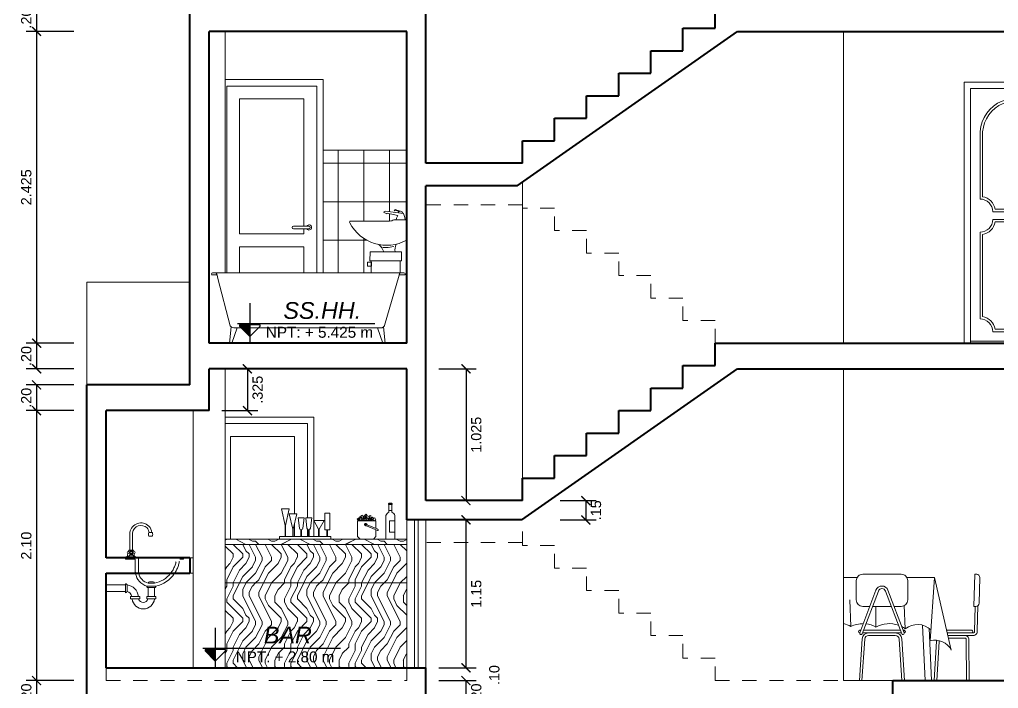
# Model space of a CAD drawing. Header units: millimetres. Extents: x 148 to 249, y 24 to 77.
# Drawn here: x 165.78 to 173.4, y 46.42 to 51.63 of the extents above; entities that cross this region are included whole.
import ezdxf

# ---------------------------------------------------------------- set-up
doc = ezdxf.new("R2010")
doc.units = ezdxf.units.MM
doc.header["$PDMODE"] = 32
doc.linetypes.add('HIDDEN2', pattern=[4.7625, 3.175, -1.5875])
doc.linetypes.add('LÍNEAS_OCULTAS', pattern=[0.375, 0.25, -0.125])
doc.layers.get('0').update_dxf_attribs({"lineweight": 0})
doc.layers.get('Defpoints').update_dxf_attribs({"lineweight": 0})
for name, color, linetype, lineweight in [('253', 253, 'Continuous', 0), ('A-Dims', 22, 'Continuous', 0), ('A-Furniture', 65, 'Continuous', 0), ('A-Hatch', 57, 'Continuous', 0), ('A-Hidden projection', 33, 'HIDDEN2', 0), ('A-Stair', 53, 'Continuous', 0), ('A-Text', 30, 'Continuous', 30), ('A-Window Glass', 111, 'Continuous', 0), ('ARQ-PORTAS', 124, 'Continuous', 0), ('linea fachada', 181, 'Continuous', 40), ('muros bajos', 223, 'HIDDEN2', 18), ('P-SANIT', 43, 'Continuous', 0), ('PROYECCIONES010', 8, 'LÍNEAS_OCULTAS', 0)]:
    doc.layers.add(name, color=color, linetype=linetype, lineweight=lineweight)
doc.styles.add('ejes', font='swissel.ttf')
doc.dimstyles.new('DIM50', dxfattribs={"dimtxt": 0.08, "dimasz": 0.07, "dimexe": 0.08, "dimexo": 0.1, "dimgap": 0.04, "dimtad": 2, "dimzin": 4, "dimdsep": 46, "dimtxsty": 'ejes', "dimblk": 'ARCHTICK', "dimcen": 0.05, "dimadec": 0, "dimazin": 0, "dimtfac": 1, "dimtix": 1, "dimtmove": 0, "dimatfit": 3, "dimfxl": 0.08, "dimarcsym": 0})
pattern_1 = [(90, (-79.18454, -51.55705), (-0.5, 0.5), [0.025, -0.475]), (90, (-79.23454, -51.90705), (-0.5, 0.5), [0.05, -0.45]), (90, (-79.25954, -51.58205), (-0.5, 0.5), [0.025, -0.475]), (90, (-79.30954, -51.88205), (-0.5, 0.5), [0.025, -0.475]), (90, (-79.33454, -51.58205), (-0.5, 0.5), [0.025, -0.475]), (90, (-79.35954, -51.85705), (-0.5, 0.5), [0.025, -0.475]), (90, (-79.38454, -51.58205), (-0.5, 0.5), [0.025, -0.475]), (90, (-79.43454, -51.85705), (-0.5, 0.5), [0.025, -0.275, 0.025, -0.175]), (90, (-79.48454, -51.85705), (-0.5, 0.5), [0.05, -0.25, 0.025, -0.175]), (90, (-79.55954, -51.88205), (-0.5, 0.5), [0.025, -0.075, 0.025, -0.2, 0.025, -0.15]), (90, (-79.60954, -51.90705), (-0.5, 0.5), [0.025, -0.1, 0.05, -0.325]), (90, (-79.63454, -51.58205), (-0.5, 0.5), [0.025, -0.475]), (90, (-79.65954, -51.90705), (-0.5, 0.5), [0.025, -0.125, 0.025, -0.325]), (135, (-79.18454, -51.95705), (-0.5, 9e-17), [0.0707105, -0.6363963]), (135, (-79.18454, -51.53205), (-0.5, 9e-17), [0.14142135, -0.5656854]), (135, (-79.43454, -51.53205), (-0.5, 9e-17), [0.035355, -0.6717518]), (135, (-79.48454, -51.95705), (-0.5, 9e-17), [0.106066, -0.6010408]), (135, (-79.48454, -51.53205), (-0.5, 9e-17), [0.1767767, -0.5303301]), (135, (-79.55954, -51.53205), (-0.5, 9e-17), [0.106066, -0.6010408]), (45, (-79.60954, -51.63205), (1e-16, 0.5), [0.035355, -0.6717518]), (45, (-79.20954, -51.80705), (1e-16, 0.5), [0.0707105, -0.6363963]), (45, (-79.40954, -51.78205), (1e-16, 0.5), [0.0707105, -0.6363963]), (45, (-79.30954, -51.63205), (1e-16, 0.5), [0.0707105, -0.6363963]), (45, (-79.50954, -51.65705), (1e-16, 0.5), [0.0707105, -0.6363963]), (45, (-79.55954, -51.63205), (1e-16, 0.5), [0.106066, -0.6010408]), (45, (-79.25954, -51.75705), (1e-16, 0.5), [0.106066, -0.6010408]), (45, (-79.28454, -51.68205), (1e-16, 0.5), [0.106066, -0.6010408]), (45, (-79.45954, -51.75705), (1e-16, 0.5), [0.106066, -0.6010408]), (45, (-79.48454, -51.70705), (1e-16, 0.5), [0.106066, -0.6010408]), (116.56505, (-79.28454, -51.93205), (-2e-10, 0.5), [0.0559017, -1.0621323]), (116.56505, (-79.25954, -51.55705), (-2e-10, 0.5), [0.2236068, -0.8944272]), (116.56505, (-79.33454, -51.55705), (-2e-10, 0.5), [0.2236068, -0.8944272]), (116.56505, (-79.38454, -51.55705), (-2e-10, 0.5), [0.223607, -0.335, 0.111805, -0.447622]), (116.56505, (-79.45954, -51.50705), (-2e-10, 0.5), [0.0559017, -1.0621323]), (116.56505, (-79.63454, -51.95705), (-2e-10, 0.5), [0.0559017, -1.0621323]), (116.56505, (-79.63454, -51.55705), (-2e-10, 0.5), [0.1118034, -1.0062306]), (63.43495, (-79.18454, -51.68205), (2e-10, 0.5), [0.1118034, -1.0062306]), (63.43495, (-79.30954, -51.85705), (2e-10, 0.5), [0.1118034, -1.0062306]), (63.43495, (-79.23454, -51.85705), (2e-10, 0.5), [0.0559017, -1.0621306]), (63.43495, (-79.35954, -51.83205), (2e-10, 0.5), [0.1677051, -0.9503289]), (63.43495, (-79.35954, -51.73205), (2e-10, 0.5), [0.1118034, -1.0062306]), (63.43495, (-79.38454, -51.68205), (2e-10, 0.5), [0.1118034, -1.0062306]), (63.43495, (-79.43454, -51.83205), (2e-10, 0.5), [0.0559017, -1.0621306]), (63.43495, (-79.48454, -51.80705), (2e-10, 0.5), [0.0559017, -1.0621306]), (63.43495, (-79.58454, -51.60705), (2e-10, 0.5), [0.0559017, -1.0621306]), (63.43495, (-79.40954, -51.63205), (2e-10, 0.5), [0.0559017, -1.0621306]), (63.43495, (-79.55954, -51.85705), (2e-10, 0.5), [0.1677051, -0.9503289]), (63.43495, (-79.60954, -51.88205), (2e-10, 0.5), [0.1118034, -1.0062306]), (63.43495, (-79.45954, -51.60705), (2e-10, 0.5), [0.0559, -0.5031, 0.0559, -0.503134]), (63.43495, (-79.55954, -51.75705), (2e-10, 0.5), [0.1118034, -1.0062306]), (63.43495, (-79.60954, -51.73205), (2e-10, 0.5), [0.1118034, -1.0062306]), (63.43495, (-79.65954, -51.88205), (2e-10, 0.5), [0.1118034, -1.0062306]), (63.43495, (-79.65954, -51.73205), (2e-10, 0.5), [0.1118034, -1.0062306])]

# ---------------------------------------------------------------- blocks, each defined once
blk = doc.blocks.new('_ArchTick')
at = {"color": 0, "linetype": 'ByBlock', "const_width": 0.15}
blk.add_lwpolyline([(-0.5, -0.5), (0.5, 0.5)], dxfattribs=at)
blk = doc.blocks.new('*D54')
at = {"layer": 'A-Dims', "color": 0, "lineweight": -2}
for p, q in [((166.2023, 46.4832), (165.8316, 46.4832)), ((165.9116, 46.4832), (165.9116, 46.2832)), ((166.2023, 46.2832), (165.8316, 46.2832))]:
    blk.add_line(p, q, dxfattribs=at)
at = {"layer": 'Defpoints', "color": 0}
for p in [(166.3023, 46.4832), (165.9116, 46.2832), (166.3023, 46.2832)]:
    blk.add_point(p, dxfattribs=at)
at = {"layer": 'A-Dims', "color": 0, "lineweight": -2, "xscale": 0.07, "yscale": 0.07, "zscale": 0.07}
for p, rotation in [((165.9116, 46.4832), 270), ((165.9116, 46.2832), 90)]:
    blk.add_blockref('_ArchTick', p, dxfattribs=dict(at, rotation=rotation))
at = {"layer": 'A-Dims', "color": 0, "insert": (165.8316, 46.3832), "char_height": 0.08, "attachment_point": 5, "rotation": 90, "style": 'ejes'}
blk.add_mtext('.20', dxfattribs=at)
blk = doc.blocks.new('*D55')
at = {"layer": 'A-Dims', "color": 0, "lineweight": -2}
for p, q in [((166.2023, 48.5832), (165.8316, 48.5832)), ((165.9116, 48.5832), (165.9116, 46.4832)), ((166.2023, 46.4832), (165.8316, 46.4832))]:
    blk.add_line(p, q, dxfattribs=at)
at = {"layer": 'Defpoints', "color": 0}
for p in [(166.3023, 48.5832), (165.9116, 46.4832), (166.3023, 46.4832)]:
    blk.add_point(p, dxfattribs=at)
at = {"layer": 'A-Dims', "color": 0, "lineweight": -2, "xscale": 0.07, "yscale": 0.07, "zscale": 0.07}
for p, rotation in [((165.9116, 48.5832), 90), ((165.9116, 46.4832), 270)]:
    blk.add_blockref('_ArchTick', p, dxfattribs=dict(at, rotation=rotation))
at = {"layer": 'A-Dims', "color": 0, "insert": (165.8316, 47.5332), "char_height": 0.08, "attachment_point": 5, "rotation": 90, "style": 'ejes'}
blk.add_mtext('2.10', dxfattribs=at)
blk = doc.blocks.new('*D56')
at = {"layer": 'A-Dims', "color": 0, "lineweight": -2}
for p, q in [((166.2023, 48.7832), (165.8316, 48.7832)), ((165.9116, 48.7832), (165.9116, 48.5832)), ((166.2023, 48.5832), (165.8316, 48.5832))]:
    blk.add_line(p, q, dxfattribs=at)
at = {"layer": 'Defpoints', "color": 0}
for p in [(166.3023, 48.7832), (165.9116, 48.5832), (166.3023, 48.5832)]:
    blk.add_point(p, dxfattribs=at)
at = {"layer": 'A-Dims', "color": 0, "lineweight": -2, "xscale": 0.07, "yscale": 0.07, "zscale": 0.07}
for p, rotation in [((165.9116, 48.7832), 270), ((165.9116, 48.5832), 90)]:
    blk.add_blockref('_ArchTick', p, dxfattribs=dict(at, rotation=rotation))
at = {"layer": 'A-Dims', "color": 0, "insert": (165.8316, 48.6832), "char_height": 0.08, "attachment_point": 5, "rotation": 90, "style": 'ejes'}
blk.add_mtext('.20', dxfattribs=at)
blk = doc.blocks.new('*D58')
at = {"layer": 'A-Dims', "color": 0, "lineweight": -2}
for p, q in [((166.2023, 49.1082), (165.8316, 49.1082)), ((165.9116, 49.1082), (165.9116, 48.9082)), ((166.2023, 48.9082), (165.8316, 48.9082))]:
    blk.add_line(p, q, dxfattribs=at)
at = {"layer": 'Defpoints', "color": 0}
for p in [(166.3023, 49.1082), (165.9116, 48.9082), (166.3023, 48.9082)]:
    blk.add_point(p, dxfattribs=at)
at = {"layer": 'A-Dims', "color": 0, "lineweight": -2, "xscale": 0.07, "yscale": 0.07, "zscale": 0.07}
for p, rotation in [((165.9116, 49.1082), 270), ((165.9116, 48.9082), 90)]:
    blk.add_blockref('_ArchTick', p, dxfattribs=dict(at, rotation=rotation))
at = {"layer": 'A-Dims', "color": 0, "insert": (165.8316, 49.0082), "char_height": 0.08, "attachment_point": 5, "rotation": 90, "style": 'ejes'}
blk.add_mtext('.20', dxfattribs=at)
blk = doc.blocks.new('*D59')
at = {"layer": 'A-Dims', "color": 0, "lineweight": -2}
for p, q in [((166.2023, 51.5332), (165.8316, 51.5332)), ((165.9116, 51.5332), (165.9116, 49.1082)), ((166.2023, 49.1082), (165.8316, 49.1082))]:
    blk.add_line(p, q, dxfattribs=at)
at = {"layer": 'Defpoints', "color": 0}
for p in [(166.3023, 51.5332), (165.9116, 49.1082), (166.3023, 49.1082)]:
    blk.add_point(p, dxfattribs=at)
at = {"layer": 'A-Dims', "color": 0, "lineweight": -2, "xscale": 0.07, "yscale": 0.07, "zscale": 0.07}
for p, rotation in [((165.9116, 51.5332), 90), ((165.9116, 49.1082), 270)]:
    blk.add_blockref('_ArchTick', p, dxfattribs=dict(at, rotation=rotation))
at = {"layer": 'A-Dims', "color": 0, "insert": (165.8316, 50.3207), "char_height": 0.08, "attachment_point": 5, "rotation": 90, "style": 'ejes'}
blk.add_mtext('2.425', dxfattribs=at)
blk = doc.blocks.new('*D60')
at = {"layer": 'A-Dims', "color": 0, "lineweight": -2}
for p, q in [((166.2023, 51.7332), (165.8316, 51.7332)), ((165.9116, 51.7332), (165.9116, 51.5332)), ((166.2023, 51.5332), (165.8316, 51.5332))]:
    blk.add_line(p, q, dxfattribs=at)
at = {"layer": 'Defpoints', "color": 0}
for p in [(166.3023, 51.7332), (165.9116, 51.5332), (166.3023, 51.5332)]:
    blk.add_point(p, dxfattribs=at)
at = {"layer": 'A-Dims', "color": 0, "lineweight": -2, "xscale": 0.07, "yscale": 0.07, "zscale": 0.07}
for p, rotation in [((165.9116, 51.7332), 270), ((165.9116, 51.5332), 90)]:
    blk.add_blockref('_ArchTick', p, dxfattribs=dict(at, rotation=rotation))
at = {"layer": 'A-Dims', "color": 0, "insert": (165.8316, 51.6332), "char_height": 0.08, "attachment_point": 5, "rotation": 90, "style": 'ejes'}
blk.add_mtext('.20', dxfattribs=at)
blk = doc.blocks.new('*D88')
at = {"layer": 'A-Dims', "color": 0, "lineweight": -2}
for p, q in [((169.0419, 47.7332), (169.3334, 47.7332)), ((169.2534, 46.5832), (169.2534, 47.7332)), ((169.0419, 46.5832), (169.3334, 46.5832))]:
    blk.add_line(p, q, dxfattribs=at)
at = {"layer": 'Defpoints', "color": 0}
for p in [(168.9419, 47.7332), (169.2534, 47.7332), (168.9419, 46.5832)]:
    blk.add_point(p, dxfattribs=at)
at = {"layer": 'A-Dims', "color": 0, "lineweight": -2, "xscale": 0.07, "yscale": 0.07, "zscale": 0.07}
for p, rotation in [((169.2534, 47.7332), 90), ((169.2534, 46.5832), 270)]:
    blk.add_blockref('_ArchTick', p, dxfattribs=dict(at, rotation=rotation))
at = {"layer": 'A-Dims', "color": 0, "insert": (169.3334, 47.1582), "char_height": 0.08, "attachment_point": 5, "rotation": 90, "style": 'ejes'}
blk.add_mtext('1.15', dxfattribs=at)
blk = doc.blocks.new('*D89')
at = {"layer": 'A-Dims', "color": 0, "lineweight": -2}
for p, q in [((169.0419, 48.9082), (169.3334, 48.9082)), ((169.2534, 48.9082), (169.2534, 47.8832)), ((169.0419, 47.8832), (169.3334, 47.8832))]:
    blk.add_line(p, q, dxfattribs=at)
at = {"layer": 'Defpoints', "color": 0}
for p in [(168.9419, 48.9082), (168.9419, 47.8832), (169.2534, 47.8832)]:
    blk.add_point(p, dxfattribs=at)
at = {"layer": 'A-Dims', "color": 0, "lineweight": -2, "xscale": 0.07, "yscale": 0.07, "zscale": 0.07}
for p, rotation in [((169.2534, 48.9082), 90), ((169.2534, 47.8832), 270)]:
    blk.add_blockref('_ArchTick', p, dxfattribs=dict(at, rotation=rotation))
at = {"layer": 'A-Dims', "color": 0, "insert": (169.3334, 48.3957), "char_height": 0.08, "attachment_point": 5, "rotation": 90, "style": 'ejes'}
blk.add_mtext('1.025', dxfattribs=at)
blk = doc.blocks.new('*D90')
at = {"layer": 'A-Dims', "color": 0, "lineweight": -2}
for p, q in [((167.3533, 48.9082), (167.6322, 48.9082)), ((167.5522, 48.9082), (167.5522, 48.5832)), ((167.3533, 48.5832), (167.6322, 48.5832))]:
    blk.add_line(p, q, dxfattribs=at)
at = {"layer": 'Defpoints', "color": 0}
for p in [(167.2533, 48.9082), (167.2533, 48.5832), (167.5522, 48.5832)]:
    blk.add_point(p, dxfattribs=at)
at = {"layer": 'A-Dims', "color": 0, "lineweight": -2, "xscale": 0.07, "yscale": 0.07, "zscale": 0.07}
for p, rotation in [((167.5522, 48.9082), 90), ((167.5522, 48.5832), 270)]:
    blk.add_blockref('_ArchTick', p, dxfattribs=dict(at, rotation=rotation))
at = {"layer": 'A-Dims', "color": 0, "insert": (167.6322, 48.7457), "char_height": 0.08, "attachment_point": 5, "rotation": 90, "style": 'ejes'}
blk.add_mtext('.325', dxfattribs=at)
blk = doc.blocks.new('Garrafa')
at = {"color": 8}
for p, q in [((-0.1291, 0.0475), (-0.1291, 0.0225)), ((-0.0484, 0.07), (-0.0484, 0.0273)), ((-0.0484, 0.0273), (0.0396, 0.0273)), ((0.0401, 0.07), (0.0401, 0.0278))]:
    blk.add_line(p, q, dxfattribs=at)
for points in [[(-0.182, 0.0225), (-0.183, 0.0225, -0.414214), (-0.185, 0.0245), (-0.185, 0.0455, -0.414214), (-0.183, 0.0475), (-0.182, 0.0475)], [(-0.174, 0.0475), (-0.115, 0.0475, -0.15287), (-0.09, 0.07), (0.09, 0.07, -0.414214), (0.095, 0.065), (0.095, 0.005, -0.414214), (0.09, 0), (-0.09, 0, -0.15287), (-0.115, 0.0225), (-0.174, 0.0225)]]:
    blk.add_lwpolyline(points, format="xyb", dxfattribs=at)
blk.add_lwpolyline([(-0.182, 0.022), (-0.182, 0.048, -0.414214), (-0.1815, 0.0485), (-0.1745, 0.0485, -0.414214), (-0.174, 0.048), (-0.174, 0.022, -0.414214), (-0.1745, 0.0215), (-0.1815, 0.0215, -0.414214)], format="xyb", close=True, dxfattribs=at)
blk.add_arc((0.0396, 0.0278), 0.0005, 270, 0, dxfattribs=at)
blk = doc.blocks.new('A$C5F8158DF')
at = {"layer": 'ARQ-PORTAS'}
for p, q in [((0, 2.05), (0.82, 2.05)), ((0, 2.05), (0, 0)), ((0.82, 2.05), (0.82, 0)), ((0.05, 2), (0.77, 2)), ((0.05, 0), (0.05, 2)), ((0.05, 2), (0.05, 0.015)), ((0.77, 2), (0.77, 0)), ((0.125, 1.625), (0.125, 1.1322)), ((0.145, 1.625), (0.145, 1.1505)), ((0.675, 1.1505), (0.675, 1.625)), ((0.695, 1.1322), (0.695, 1.625)), ((0.1405, 0.9237), (0.1405, 1.0801)), ((0.1555, 0.9237), (0.1555, 1.0951)), ((0.1705, 0.9237), (0.1705, 1.0801)), ((0.595, 1.0322), (0.225, 1.0322)), ((0.5766, 1.0522), (0.2433, 1.0522)), ((0.595, 0.9722), (0.225, 0.9722)), ((0.5766, 0.9522), (0.2433, 0.9522)), ((0.125, 0.8722), (0.125, 0.19)), ((0.145, 0.8539), (0.145, 0.2083)), ((0.675, 0.2083), (0.675, 0.8539)), ((0.695, 0.19), (0.695, 0.8722)), ((0.595, 0.09), (0.225, 0.09)), ((0.5766, 0.11), (0.2433, 0.11)), ((0.77, 0.015), (0.05, 0.015)), ((0.05, 0), (0, 0)), ((0.77, 0), (0.05, 0)), ((0.77, 0), (0.82, 0))]:
    blk.add_line(p, q, dxfattribs=at)
at = {"layer": 'ARQ-PORTAS', "const_width": 0.005}
blk.add_lwpolyline([(0.0932, 1.0177), (0.0932, 1.0123), (0.0969, 1.0083), (0.0972, 1.0022), (0.095, 0.9998), (0.0947, 0.9971), (0.0941, 0.9934), (0.0947, 0.9907), (0.0963, 0.9886)], dxfattribs=at)
at = {"layer": 'ARQ-PORTAS'}
for radius in [0.03, 0.02]:
    blk.add_circle((0.094, 1.0019), radius, dxfattribs=at)
for centre, radius, start, end in [((0.41, 1.6396), 0.2854, 357.0624, 182.9376), ((0.41, 1.6396), 0.2654, 356.8469, 183.1531), ((0.125, 1.0322), 0.1, 0, 90), ((0.1555, 1.0801), 0.025, 306.8699, 233.1301), ((0.1555, 1.0801), 0.015, 0, 180), ((0.125, 1.0322), 0.12, 9.59407, 80.40593), ((0.695, 1.0322), 0.12, 99.59407, 170.40593), ((0.695, 1.0322), 0.1, 90, 180), ((0.125, 0.9722), 0.1, 270, 0), ((0.1555, 0.9237), 0.025, 126.8699, 53.1301), ((0.1555, 0.9237), 0.015, 180, 0), ((0.125, 0.9722), 0.12, 279.59407, 350.40593), ((0.695, 0.9722), 0.12, 189.59407, 260.40593), ((0.695, 0.9722), 0.1, 180, 270), ((0.125, 0.09), 0.1, 0, 90), ((0.125, 0.09), 0.12, 9.59407, 80.40593), ((0.695, 0.09), 0.12, 99.59407, 170.40593), ((0.695, 0.09), 0.1, 90, 180)]:
    blk.add_arc(centre, radius, start, end, dxfattribs=at)
blk = doc.blocks.new('*D105')
at = {"layer": 'A-Dims', "color": 0, "lineweight": -2}
for p, q in [((169.0419, 46.4832), (169.3334, 46.4832)), ((169.2534, 46.2832), (169.2534, 46.4832)), ((169.0419, 46.2832), (169.3334, 46.2832))]:
    blk.add_line(p, q, dxfattribs=at)
at = {"layer": 'Defpoints', "color": 0}
for p in [(168.9419, 46.4832), (169.2534, 46.4832), (168.9419, 46.2832)]:
    blk.add_point(p, dxfattribs=at)
at = {"layer": 'A-Dims', "color": 0, "lineweight": -2, "xscale": 0.07, "yscale": 0.07, "zscale": 0.07}
for p, rotation in [((169.2534, 46.4832), 270), ((169.2534, 46.2832), 90)]:
    blk.add_blockref('_ArchTick', p, dxfattribs=dict(at, rotation=rotation))
at = {"layer": 'A-Dims', "color": 0, "insert": (169.3334, 46.3832), "char_height": 0.08, "attachment_point": 5, "rotation": 90, "style": 'ejes'}
blk.add_mtext('.20', dxfattribs=at)
blk = doc.blocks.new('*D108')
at = {"layer": 'A-Dims', "color": 0, "lineweight": -2}
for p, q in [((169.987, 47.8832), (170.2652, 47.8832)), ((170.1852, 47.8832), (170.1852, 47.7332)), ((169.987, 47.7332), (170.2652, 47.7332))]:
    blk.add_line(p, q, dxfattribs=at)
at = {"layer": 'Defpoints', "color": 0}
for p in [(169.887, 47.8832), (169.887, 47.7332), (170.1852, 47.7332)]:
    blk.add_point(p, dxfattribs=at)
at = {"layer": 'A-Dims', "color": 0, "lineweight": -2, "xscale": 0.07, "yscale": 0.07, "zscale": 0.07}
for p, rotation in [((170.1852, 47.8832), 270), ((170.1852, 47.7332), 90)]:
    blk.add_blockref('_ArchTick', p, dxfattribs=dict(at, rotation=rotation))
at = {"layer": 'A-Dims', "color": 0, "insert": (170.2652, 47.8082), "char_height": 0.08, "attachment_point": 5, "rotation": 90, "style": 'ejes'}
blk.add_mtext('.15', dxfattribs=at)

msp = doc.modelspace()

# ---------------------------------------------------------------- hatches: boundary and pattern name
at = {"layer": 'A-Hatch'}
h = msp.add_hatch(dxfattribs=at)
h.set_pattern_fill('ENDGRAIN', color=256, scale=0.5, angle=180, style=0, pattern_type=2)
h.set_pattern_definition([(180, (-79.58454, -51.95705), (-0.5, -0.5), [0.025, -0.475]), (180, (-79.23454, -52.00705), (-0.5, -0.5), [0.05, -0.45]), (180, (-79.55954, -52.03205), (-0.5, -0.5), [0.025, -0.475]), (180, (-79.25954, -52.08205), (-0.5, -0.5), [0.025, -0.475]), (180, (-79.55954, -52.10705), (-0.5, -0.5), [0.025, -0.475]), (180, (-79.28454, -52.13205), (-0.5, -0.5), [0.025, -0.475]), (180, (-79.55954, -52.15705), (-0.5, -0.5), [0.025, -0.475]), (180, (-79.28454, -52.20705), (-0.5, -0.5), [0.025, -0.275, 0.025, -0.175]), (180, (-79.28454, -52.25705), (-0.5, -0.5), [0.05, -0.25, 0.025, -0.175]), (180, (-79.25954, -52.33205), (-0.5, -0.5), [0.025, -0.075, 0.025, -0.2, 0.025, -0.15]), (180, (-79.23454, -52.38205), (-0.5, -0.5), [0.025, -0.1, 0.05, -0.325]), (180, (-79.55954, -52.40705), (-0.5, -0.5), [0.025, -0.475]), (180, (-79.23454, -52.43205), (-0.5, -0.5), [0.025, -0.125, 0.025, -0.325]), (225, (-79.18454, -51.95705), (-1e-16, -0.5), [0.0707105, -0.6363963]), (225, (-79.60954, -51.95705), (-1e-16, -0.5), [0.14142135, -0.5656854]), (225, (-79.60954, -52.20705), (-1e-16, -0.5), [0.035355, -0.6717518]), (225, (-79.18454, -52.25705), (-1e-16, -0.5), [0.106066, -0.6010408]), (225, (-79.60954, -52.25705), (-1e-16, -0.5), [0.1767767, -0.5303301]), (225, (-79.60954, -52.33205), (-1e-16, -0.5), [0.106066, -0.6010408]), (135, (-79.50954, -52.38205), (-0.5, 2e-16), [0.035355, -0.6717518]), (135, (-79.33454, -51.98205), (-0.5, 2e-16), [0.0707105, -0.6363963]), (135, (-79.35954, -52.18205), (-0.5, 2e-16), [0.0707105, -0.6363963]), (135, (-79.50954, -52.08205), (-0.5, 2e-16), [0.0707105, -0.6363963]), (135, (-79.48454, -52.28205), (-0.5, 2e-16), [0.0707105, -0.6363963]), (135, (-79.50954, -52.33205), (-0.5, 2e-16), [0.106066, -0.6010408]), (135, (-79.38454, -52.03205), (-0.5, 2e-16), [0.106066, -0.6010408]), (135, (-79.45954, -52.05705), (-0.5, 2e-16), [0.106066, -0.6010408]), (135, (-79.38454, -52.23205), (-0.5, 2e-16), [0.106066, -0.6010408]), (135, (-79.43454, -52.25705), (-0.5, 2e-16), [0.106066, -0.6010408]), (206.56505, (-79.20954, -52.05705), (-0.5, -2e-10), [0.0559017, -1.0621323]), (206.56505, (-79.58454, -52.03205), (-0.5, -2e-10), [0.2236068, -0.8944272]), (206.56505, (-79.58454, -52.10705), (-0.5, -2e-10), [0.2236068, -0.8944272]), (206.56505, (-79.58454, -52.15705), (-0.5, -2e-10), [0.223607, -0.335, 0.111805, -0.447622]), (206.56505, (-79.63454, -52.23205), (-0.5, -2e-10), [0.0559017, -1.0621323]), (206.56505, (-79.18454, -52.40705), (-0.5, -2e-10), [0.0559017, -1.0621323]), (206.56505, (-79.58454, -52.40705), (-0.5, -2e-10), [0.1118034, -1.0062306]), (153.43495, (-79.45954, -51.95705), (-0.5, 2e-10), [0.1118034, -1.0062306]), (153.43495, (-79.28454, -52.08205), (-0.5, 2e-10), [0.1118034, -1.0062306]), (153.43495, (-79.28454, -52.00705), (-0.5, 2e-10), [0.0559017, -1.0621306]), (153.43495, (-79.30954, -52.13205), (-0.5, 2e-10), [0.1677051, -0.9503289]), (153.43495, (-79.40954, -52.13205), (-0.5, 2e-10), [0.1118034, -1.0062306]), (153.43495, (-79.45954, -52.15705), (-0.5, 2e-10), [0.1118034, -1.0062306]), (153.43495, (-79.30954, -52.20705), (-0.5, 2e-10), [0.0559017, -1.0621306]), (153.43495, (-79.33454, -52.25705), (-0.5, 2e-10), [0.0559017, -1.0621306]), (153.43495, (-79.53454, -52.35705), (-0.5, 2e-10), [0.0559017, -1.0621306]), (153.43495, (-79.50954, -52.18205), (-0.5, 2e-10), [0.0559017, -1.0621306]), (153.43495, (-79.28454, -52.33205), (-0.5, 2e-10), [0.1677051, -0.9503289]), (153.43495, (-79.25954, -52.38205), (-0.5, 2e-10), [0.1118034, -1.0062306]), (153.43495, (-79.53454, -52.23205), (-0.5, 2e-10), [0.0559, -0.5031, 0.0559, -0.503134]), (153.43495, (-79.38454, -52.33205), (-0.5, 2e-10), [0.1118034, -1.0062306]), (153.43495, (-79.40954, -52.38205), (-0.5, 2e-10), [0.1118034, -1.0062306]), (153.43495, (-79.25954, -52.43205), (-0.5, 2e-10), [0.1118034, -1.0062306]), (153.43495, (-79.40954, -52.43205), (-0.5, 2e-10), [0.1118034, -1.0062306])])
h.paths.add_polyline_path([(168.7919, 47.5432), (168.7919, 47.5832), (167.3801, 47.5832), (167.3801, 47.5432)])
h = msp.add_hatch(dxfattribs=at)
h.set_pattern_fill('ENDGRAIN', color=256, scale=0.5, angle=90, style=0, pattern_type=2)
h.set_pattern_definition(pattern_1)
h.paths.add_polyline_path([(168.7919, 47.2432), (168.7919, 47.5432), (167.3801, 47.5432), (167.3801, 47.2432)])
h = msp.add_hatch(dxfattribs=at)
h.set_pattern_fill('ENDGRAIN', color=256, scale=0.5, angle=90, style=0, pattern_type=2)
h.set_pattern_definition(pattern_1)
h.paths.add_polyline_path([(168.7919, 46.5832), (168.7919, 47.2432), (167.3801, 47.2432), (167.3801, 46.5832)])
at = {"layer": 'A-Text'}
for points in [[(167.5706, 49.1602), (167.5706, 49.2502), (167.4905, 49.2502), (167.4905, 49.2404)], [(167.3025, 46.6352), (167.3025, 46.7252), (167.2223, 46.7252), (167.2223, 46.7154)]]:
    msp.add_hatch(color=256, dxfattribs=at).paths.add_polyline_path(points)

# ---------------------------------------------------------------- linework, layer by layer
at = {"layer": '253'}
msp.add_line((167.2994, 49.656), (168.7377, 49.6563), dxfattribs=at)
at = {"layer": 'A-Furniture'}
for p, q in [((167.8496, 47.6899), (167.8456, 47.6899)), ((167.9198, 47.705), (167.9198, 47.6032)), ((168.0698, 47.7269), (168.0698, 47.6032)), ((168.4781, 47.6879), (168.564, 47.6505)), ((168.4833, 47.6961), (168.567, 47.6602)), ((166.6376, 47.4993), (166.6376, 47.6355)), ((166.6576, 47.4993), (166.6576, 47.6331)), ((166.7857, 47.6349), (166.8125, 47.6349)), ((166.7857, 47.6349), (166.8122, 47.6349)), ((167.9095, 47.6617), (167.9055, 47.6617)), ((167.9683, 47.657), (167.9683, 47.6032)), ((167.9743, 47.6573), (167.9743, 47.6032)), ((168.0198, 47.6603), (168.0198, 47.6032)), ((168.0273, 47.657), (168.0273, 47.6032)), ((168.0333, 47.6573), (168.0333, 47.6032)), ((168.1103, 47.6617), (168.1063, 47.6617)), ((168.1705, 47.6569), (168.1705, 47.6032)), ((168.1765, 47.6569), (168.1765, 47.6032)), ((166.8122, 47.6074), (166.7857, 47.6074)), ((167.3801, 47.5832), (168.7919, 47.5832)), ((167.3801, 47.5432), (168.7919, 47.5432)), ((166.629, 47.4993), (166.6661, 47.4993)), ((166.6372, 47.4829), (166.6304, 47.4829)), ((166.6372, 47.476), (166.6304, 47.476)), ((166.6608, 47.4588), (166.6345, 47.4588)), ((166.6579, 47.4829), (166.6647, 47.4829)), ((166.6579, 47.476), (166.6647, 47.476)), ((166.6044, 47.4382), (166.6869, 47.4382)), ((166.6097, 47.4382), (166.6854, 47.4382)), ((166.6181, 47.4519), (166.6304, 47.4519)), ((166.6233, 47.4451), (166.6719, 47.4451)), ((166.6647, 47.4519), (166.6731, 47.4519)), ((166.6044, 47.1674), (166.6044, 47.2372)), ((166.7794, 47.2414), (166.8294, 47.2414)), ((166.7894, 47.2514), (166.8194, 47.2514)), ((167.3801, 47.2432), (168.7919, 47.2432)), ((172.1919, 47.2845), (172.2965, 47.2845)), ((172.6847, 47.2845), (172.9004, 47.2845)), ((172.9004, 47.2845), (172.8669, 46.7918)), ((172.9004, 47.2845), (173.0302, 46.7193)), ((166.6044, 47.2273), (166.4524, 47.2273)), ((166.6044, 47.1773), (166.4524, 47.1773)), ((166.6157, 47.1773), (166.6157, 47.2273)), ((166.7695, 47.2178), (166.8393, 47.2178)), ((166.7794, 47.2065), (166.8294, 47.2065)), ((166.7794, 47.2065), (166.7794, 47.1382)), ((166.8294, 47.2065), (166.8294, 47.1382)), ((172.248, 46.9034), (172.2416, 47.1121)), ((172.5634, 47.061), (172.4177, 47.061)), ((172.4441, 46.9002), (172.4418, 47.061)), ((172.6406, 47.061), (172.5848, 47.061)), ((172.6723, 46.8874), (172.664, 47.0668)), ((172.6413, 46.8545), (172.3399, 46.8545)), ((172.8058, 46.9147), (172.8271, 46.4845)), ((172.857, 46.8908), (172.8772, 46.4845))]:
    msp.add_line(p, q, dxfattribs=at)
for points in [[(167.8456, 47.6032), (167.8456, 47.6899), (167.8176, 47.8196), (167.8776, 47.8196), (167.8496, 47.6899), (167.8496, 47.6032)], [(167.9055, 47.6032), (167.9055, 47.6617), (167.8775, 47.7796), (167.9375, 47.7796), (167.9095, 47.6617), (167.9095, 47.6032)], [(168.1935, 47.7862), (168.1935, 47.6569), (168.1535, 47.6569), (168.1535, 47.7862)], [(168.4366, 47.7673), (168.4508, 47.7693), (168.4538, 47.7487), (168.4396, 47.7467)], [(168.4551, 47.7568), (168.4684, 47.7665), (168.4781, 47.7532), (168.4648, 47.7435)], [(168.4623, 47.7679), (168.4756, 47.7776), (168.4854, 47.7643), (168.4721, 47.7546)], [(168.4794, 47.7651), (168.5032, 47.7599), (168.5005, 47.7473), (168.4767, 47.7524)], [(168.4994, 47.766), (168.5136, 47.768), (168.5165, 47.7474), (168.5023, 47.7454)], [(168.4064, 47.7401), (168.4197, 47.7499), (168.4294, 47.7366), (168.4161, 47.7268)], [(168.4131, 47.7404), (168.4207, 47.7469), (168.4277, 47.7388), (168.4201, 47.7322)], [(168.4447, 47.7414), (168.4379, 47.7279), (168.4225, 47.7356), (168.4293, 47.749)], [(168.425, 47.7545), (168.4326, 47.761), (168.4396, 47.7528), (168.432, 47.7463)], [(168.4642, 47.7413), (168.4595, 47.727), (168.4418, 47.7329), (168.4465, 47.7472)], [(168.455, 47.7471), (168.4789, 47.742), (168.4762, 47.7294), (168.4523, 47.7345)], [(168.47, 47.7438), (168.4852, 47.7501), (168.4921, 47.7336), (168.4768, 47.7273)], [(168.4934, 47.7472), (168.5076, 47.7493), (168.5106, 47.7287), (168.4964, 47.7266)], [(168.5227, 47.7405), (168.518, 47.7262), (168.5003, 47.732), (168.505, 47.7463)], [(168.5119, 47.7444), (168.5252, 47.7542), (168.5349, 47.7408), (168.5216, 47.7311)], [(168.5285, 47.743), (168.5437, 47.7493), (168.5506, 47.7327), (168.5353, 47.7264)], [(168.202, 47.6032), (167.802, 47.6032), (167.802, 47.5832), (167.802, 47.5832), (168.202, 47.5832)], [(166.6372, 47.4657), (166.6372, 47.4932), (166.6579, 47.4932), (166.6579, 47.4657)], [(166.6434, 47.1382), (166.7139, 47.1382), (166.7139, 47.1182), (166.6434, 47.1182)], [(166.7689, 47.1382), (166.8394, 47.1382), (166.8394, 47.1182), (166.7689, 47.1182)]]:
    msp.add_lwpolyline(points, close=True, dxfattribs=at)
for points in [[(167.9935, 47.7497), (167.984, 47.6687, -0.391776), (167.9713, 47.6569), (167.9694, 47.6569, -0.391776), (167.9566, 47.6687), (167.9471, 47.7497)], [(168.0526, 47.7497), (168.0431, 47.6687, -0.391776), (168.0303, 47.6569), (168.0284, 47.6569, -0.391776), (168.0157, 47.6687), (168.0062, 47.7497)], [(173.2062, 47.061), (173.2212, 47.0606, 0.414214), (173.2468, 47.0849), (173.2522, 47.2848, 0.414214), (173.2279, 47.3105), (173.2129, 47.3109)], [(172.6439, 46.8475), (172.5186, 47.1798, 0.691666), (172.4625, 47.1798), (172.3372, 46.8475, -1), (172.3185, 46.8545), (172.4438, 47.1868, -0.691666), (172.5374, 47.1868), (172.6627, 46.8545, -1)]]:
    msp.add_lwpolyline(points, format="xyb", close=True, dxfattribs=at)
for points in [[(168.1103, 47.6032), (168.1103, 47.6617), (168.1483, 47.7296), (168.0683, 47.7296), (168.1063, 47.6617), (168.1063, 47.6032)], [(168.5526, 47.6664), (168.5526, 47.7268), (168.4089, 47.7268), (168.4089, 47.6032), (168.4289, 47.5832), (168.5326, 47.5832), (168.5526, 47.6032), (168.5526, 47.6554)]]:
    msp.add_lwpolyline(points, dxfattribs=at)
for points in [[(166.681, 47.3182, 0.292248), (166.7707, 47.2178)], [(166.7794, 47.2414, -0.286677), (166.7064, 47.3182, -0.286677)], [(166.9549, 47.3182, -0.179281), (166.828, 47.2414)], [(166.8376, 47.2178, 0.194743), (166.9858, 47.3182, 0.194743)], [(172.6406, 47.061, 0.414214), (172.6906, 47.111), (172.6906, 47.2609, 0.414214), (172.6406, 47.3109), (172.3406, 47.3109, 0.414214), (172.2906, 47.2609), (172.2906, 47.111, 0.414214), (172.3406, 47.061), (172.3963, 47.061, 0.414214)], [(173.1354, 46.8345), (173.2017, 46.8345, 0.472577), (173.231, 46.8702), (173.2363, 47.0652)], [(173.1354, 46.8545), (173.2017, 46.8545, 0.524175), (173.211, 46.8679), (173.2162, 47.0607)], [(172.3456, 46.9264, 0.1222), (172.248, 46.9034, 0.06736), (172.1919, 46.9279, 0.06736)], [(172.6186, 46.9146, 0.209688), (172.4441, 46.9002, 0.098864), (172.3665, 46.9251, 0.272603)], [(172.3185, 46.8545, -1), (172.3185, 46.8745), (172.326, 46.8745, -1)], [(172.315, 46.4845), (172.3367, 46.8079, -0.394677), (172.3866, 46.8545, -0.394677)], [(172.3474, 46.8745), (172.6337, 46.8745, -1)], [(172.5945, 46.8545, -0.394677), (172.6444, 46.8079), (172.6662, 46.4845)], [(172.8728, 46.8779, 0.36799), (172.6723, 46.8874, 0.037775), (172.644, 46.9041, 0.098864)], [(172.6551, 46.8745), (172.6627, 46.8745, -1), (172.6627, 46.8545)], [(172.9946, 46.8745), (173.189, 46.8745, -0.414214), (173.197, 46.8665), (173.197, 46.8625, -0.414214), (173.189, 46.8545), (172.9992, 46.8545, -0.414214)], [(172.3349, 46.4832), (172.3567, 46.8065, -0.394677), (172.3866, 46.8345), (172.5945, 46.8345, -0.394677), (172.6245, 46.8065), (172.6462, 46.4832)], [(172.917, 46.7973, 0.038835), (172.916, 46.7899), (172.8978, 46.4845), (172.9178, 46.4845)], [(172.9178, 46.4845), (172.936, 46.7887, -0.050386), (172.9369, 46.7943)], [(173.0084, 46.8145), (173.1354, 46.8145, -0.545574), (173.146, 46.7981), (173.1496, 46.4845), (173.1696, 46.4845), (173.166, 46.795, 0.490358), (173.1354, 46.8345), (173.0038, 46.8345, 0.354504)]]:
    msp.add_lwpolyline(points, format="xyb", dxfattribs=at)
for centre, radius in [((168.4732, 47.6969), 0.00384), ((166.6235, 47.4794), 0.00769), ((166.6475, 47.4794), 0.00769), ((166.6716, 47.4794), 0.00769)]:
    msp.add_circle(centre, radius, dxfattribs=at)
for centre, radius, start, end in [((166.7241, 47.6227), 0.0873, 45.87773, 171.06735), ((166.7241, 47.6227), 0.0673, 45.87773, 171.06735), ((168.4732, 47.6969), 0.0102, 355.87985, 298.89699), ((166.7311, 47.6307), 0.0567, 2.57048, 45.49293), ((166.817, 47.6211), 0.0343, 156.3417, 203.6583), ((166.7311, 47.6307), 0.0767, 2.57048, 45.49293), ((166.7809, 47.6211), 0.0343, 336.3417, 23.65835), ((168.5633, 47.6563), 0.00584, 276.83868, 36.65344), ((166.5994, 47.476), 0.0392, 285.2551, 344.7449), ((167.4101, 47.2946), 0.8075, 167.32489, 168.76805), ((167.4101, 47.2946), 0.8075, 165.32164, 166.23778), ((166.6957, 47.476), 0.0392, 195.2551, 254.7449), ((165.8948, 47.3612), 0.7836, 9.19164, 10.14682), ((165.8948, 47.3612), 0.7836, 6.64833, 8.11443), ((166.6237, 47.4326), 0.0201, 106.1502, 163.8498), ((166.6675, 47.4326), 0.0201, 16.1502, 73.84979), ((166.6057, 47.2273), 0.01, 0, 97.64175), ((166.7894, 47.2414), 0.01, 90, 180), ((166.8194, 47.2414), 0.01, 0, 90), ((166.6057, 47.1773), 0.01, 262.35825, 0), ((166.6044, 47.1282), 0.1, 5.73917, 83.49584), ((166.6044, 47.1282), 0.05, 11.53696, 76.9148), ((166.7794, 47.2165), 0.01, 172.35825, 270), ((166.8294, 47.2165), 0.01, 270, 7.64175), ((166.7419, 47.1282), 0.0875, 186.56243, 353.43757), ((166.7419, 47.1282), 0.0375, 195.46601, 344.53399), ((172.9065, 46.6608), 0.1369, 25.31691, 106.80627)]:
    msp.add_arc(centre, radius, start, end, dxfattribs=at)
at = {"layer": 'A-Hidden projection', "ltscale": 0.035}
for p, q in [((169.6919, 50.1832), (168.9419, 50.1832)), ((169.9419, 50.1582), (169.6919, 50.1582)), ((169.9419, 49.9832), (169.9419, 50.1582)), ((170.1919, 49.9832), (169.9419, 49.9832)), ((170.1919, 49.8082), (170.1919, 49.9832)), ((170.4419, 49.8082), (170.1919, 49.8082)), ((170.4419, 49.6332), (170.4419, 49.8082)), ((170.6919, 49.6332), (170.4419, 49.6332)), ((170.6919, 49.4582), (170.6919, 49.6332)), ((170.9419, 49.4582), (170.6919, 49.4582)), ((170.9419, 49.2832), (170.9419, 49.4582)), ((171.1919, 49.2832), (170.9419, 49.2832)), ((171.1919, 49.1082), (171.1919, 49.2832)), ((169.6919, 47.5332), (169.6919, 47.7367)), ((169.6919, 47.5582), (168.9419, 47.5582)), ((169.9419, 47.5332), (169.6919, 47.5332)), ((169.9419, 47.3582), (169.9419, 47.5332)), ((170.1919, 47.3582), (169.9419, 47.3582)), ((170.1919, 47.1832), (170.1919, 47.3582)), ((170.4419, 47.1832), (170.1919, 47.1832)), ((170.4419, 47.0082), (170.4419, 47.1832)), ((170.6919, 47.0082), (170.4419, 47.0082)), ((170.6919, 46.8332), (170.6919, 47.0082)), ((170.9419, 46.8332), (170.6919, 46.8332)), ((170.9419, 46.6582), (170.9419, 46.8332)), ((171.1919, 46.6582), (170.9419, 46.6582)), ((171.1919, 46.4832), (171.1919, 46.6582)), ((166.4524, 46.4832), (166.4524, 46.5832)), ((168.7919, 46.4832), (168.7919, 46.5832)), ((166.4524, 46.4832), (168.7919, 46.4832)), ((171.1919, 46.4832), (172.1919, 46.4832))]:
    msp.add_line(p, q, dxfattribs=at)
at = {"layer": 'A-Stair'}
for p, q in [((167.3801, 49.656), (167.3801, 51.5332)), ((172.1919, 49.1082), (172.1919, 51.5332)), ((169.6919, 48.0582), (169.6919, 50.3617)), ((167.1032, 49.5832), (166.3023, 49.5832)), ((166.3023, 48.7832), (166.3023, 49.5832)), ((167.3801, 48.9082), (167.3801, 46.5832)), ((172.1919, 46.4832), (172.1919, 48.9082)), ((167.1301, 48.5832), (167.1301, 46.5832)), ((167.1032, 47.4382), (167.1301, 47.4382)), ((167.1032, 47.3182), (167.1301, 47.3182))]:
    msp.add_line(p, q, dxfattribs=at)
at = {"layer": 'A-Stair', "color": 165}
for p, q in [((168.7919, 50.6082), (168.1413, 50.6082)), ((168.2579, 50.6082), (168.2579, 49.6562)), ((168.4579, 50.6082), (168.4579, 50.0582)), ((168.6579, 50.6082), (168.6579, 50.1314)), ((168.7919, 50.5082), (168.1413, 50.5082)), ((168.7919, 50.2082), (168.1413, 50.2082)), ((168.6579, 50.1149), (168.6579, 50.0583)), ((168.483, 49.9082), (168.1413, 49.9082)), ((168.4579, 49.9232), (168.4579, 49.6563))]:
    msp.add_line(p, q, dxfattribs=at)
at = {"layer": 'A-Text'}
for p, q in [((167.5706, 49.4196), (167.5706, 49.1082)), ((167.4745, 49.2602), (168.5438, 49.2602)), ((167.3025, 46.8946), (167.3025, 46.5832)), ((167.2063, 46.7352), (168.2756, 46.7352))]:
    msp.add_line(p, q, dxfattribs=at)
for points in [[(167.5706, 49.1602), (167.6508, 49.2404), (167.6508, 49.2502), (167.4905, 49.2502), (167.4905, 49.2404), (167.5706, 49.1602)], [(167.3025, 46.6352), (167.3826, 46.7154), (167.3826, 46.7252), (167.2223, 46.7252), (167.2223, 46.7154), (167.3025, 46.6352)]]:
    msp.add_lwpolyline(points, dxfattribs=at)
at = {"layer": 'A-Window Glass'}
for p, q in [((168.8519, 46.5832), (168.8519, 47.7332)), ((168.8819, 46.5832), (168.8819, 47.7332))]:
    msp.add_line(p, q, dxfattribs=at)
at = {"layer": 'ARQ-PORTAS', "linetype": 'Continuous'}
for p, q in [((167.3801, 51.1582), (168.1413, 51.1582)), ((167.3913, 51.1082), (167.3913, 49.656)), ((167.3913, 51.1082), (168.0913, 51.1082)), ((168.0913, 51.1082), (168.0913, 49.6562)), ((167.4913, 51.0082), (167.4913, 49.9582)), ((167.4913, 51.0082), (167.9913, 51.0082)), ((167.9913, 51.0082), (167.9913, 50.0182)), ((167.9913, 49.9982), (167.9913, 49.9582)), ((167.4913, 49.9582), (167.9913, 49.9582)), ((167.4913, 49.8582), (167.4913, 49.656)), ((167.4913, 49.8582), (167.9913, 49.8582)), ((167.9913, 49.8582), (167.9913, 49.6561)), ((167.3801, 48.5332), (168.0698, 48.5332)), ((167.3801, 48.4832), (168.0198, 48.4832)), ((168.0198, 48.4832), (168.0198, 47.7497)), ((167.4198, 48.3832), (167.4198, 47.5832)), ((167.4198, 48.3832), (167.9198, 48.3832)), ((167.9198, 48.3832), (167.9198, 47.7796))]:
    msp.add_line(p, q, dxfattribs=at)
at = {"layer": 'ARQ-PORTAS'}
for p, q in [((168.1413, 51.1582), (168.1413, 49.6562)), ((167.9114, 50.0182), (168.0314, 50.0182)), ((168.0314, 49.9982), (167.9114, 49.9982)), ((168.0698, 48.5332), (168.0698, 47.7296))]:
    msp.add_line(p, q, dxfattribs=at)
for centre, radius, start, end in [((167.9114, 50.0082), 0.01, 90, 270), ((168.0314, 50.0082), 0.02, 209.99992, 149.99978), ((168.0314, 50.0082), 0.01, 270, 90)]:
    msp.add_arc(centre, radius, start, end, dxfattribs=at)
at = {"layer": 'linea fachada'}
for p, q in [((167.1032, 48.7832), (167.1032, 51.8921)), ((168.9419, 50.5082), (168.9419, 51.7332)), ((171.1919, 51.5582), (171.1919, 51.7332)), ((167.2533, 49.1082), (167.2533, 51.5332)), ((168.7919, 51.5332), (167.2533, 51.5332)), ((168.7919, 49.1082), (168.7919, 51.5332)), ((170.9419, 51.3832), (170.9419, 51.5582)), ((170.9419, 51.5582), (171.1919, 51.5582)), ((171.3655, 51.5332), (173.9419, 51.5332)), ((170.6919, 51.2082), (170.6919, 51.3832)), ((170.6919, 51.3832), (170.9419, 51.3832)), ((170.4419, 51.0332), (170.4419, 51.2082)), ((170.4419, 51.2082), (170.6919, 51.2082)), ((170.1919, 50.8582), (170.1919, 51.0332)), ((170.1919, 51.0332), (170.4419, 51.0332)), ((169.9419, 50.6832), (169.9419, 50.8582)), ((169.9419, 50.8582), (170.1919, 50.8582)), ((169.6919, 50.5082), (169.6919, 50.6832)), ((169.6919, 50.6832), (169.9419, 50.6832)), ((169.6919, 50.5082), (168.9419, 50.5082)), ((168.9419, 47.8832), (168.9419, 50.3332)), ((169.6512, 50.3332), (168.9419, 50.3332)), ((168.7919, 49.1082), (167.2533, 49.1082)), ((171.1919, 48.9332), (171.1919, 49.1082)), ((171.1919, 49.1082), (175.626, 49.1082)), ((167.2533, 48.5832), (167.2533, 48.9082)), ((168.7919, 48.9082), (167.2533, 48.9082)), ((168.7919, 47.7332), (168.7919, 48.9082)), ((170.9419, 48.7582), (170.9419, 48.9332)), ((170.9419, 48.9332), (171.1919, 48.9332)), ((171.3655, 48.9082), (174.8419, 48.9082)), ((166.3023, 46.2832), (166.3023, 48.7832)), ((167.1032, 48.7832), (166.3023, 48.7832)), ((170.6919, 48.5832), (170.6919, 48.7582)), ((170.6919, 48.7582), (170.9419, 48.7582)), ((167.2533, 48.5832), (166.4524, 48.5832)), ((166.4524, 47.4382), (166.4524, 48.5832)), ((170.4419, 48.4082), (170.4419, 48.5832)), ((170.4419, 48.5832), (170.6919, 48.5832)), ((170.1919, 48.2332), (170.1919, 48.4082)), ((170.1919, 48.4082), (170.4419, 48.4082)), ((169.9419, 48.0582), (169.9419, 48.2332)), ((169.9419, 48.2332), (170.1919, 48.2332)), ((169.6919, 47.8832), (169.6919, 48.0582)), ((169.6919, 48.0582), (169.9419, 48.0582)), ((169.6919, 47.8832), (168.9419, 47.8832)), ((169.6869, 47.7332), (168.7919, 47.7332)), ((167.1032, 47.4382), (166.4524, 47.4382)), ((167.1032, 47.4382), (167.1032, 47.3182)), ((166.4524, 46.5832), (166.4524, 47.3182)), ((166.4524, 47.3182), (167.1032, 47.3182)), ((166.4524, 46.5832), (168.9419, 46.5832)), ((168.9419, 46.2832), (168.9419, 46.5832)), ((172.5762, 46.3082), (172.5762, 46.4832)), ((172.5762, 46.4832), (176.526, 46.4832))]:
    msp.add_line(p, q, dxfattribs=at)
for points in [[(169.6512, 50.3332), (171.3655, 51.5332)], [(169.6869, 47.7332), (171.3655, 48.9082)]]:
    msp.add_lwpolyline(points, dxfattribs=at)
at = {"layer": 'muros bajos'}
for p, q in [((168.7919, 46.5832), (168.7919, 47.7332)), ((168.9419, 46.5832), (168.9419, 47.7332)), ((172.1919, 46.4832), (172.5762, 46.4832))]:
    msp.add_line(p, q, dxfattribs=at)
at = {"layer": 'P-SANIT'}
for p, q in [((168.3577, 50.0582), (168.6589, 50.0582)), ((168.6911, 50.0677), (168.7919, 50.0677)), ((168.7919, 49.9082), (168.79, 49.9082)), ((168.6134, 49.8189), (168.7016, 49.8189)), ((168.6364, 49.8189), (168.6364, 49.8182)), ((168.6571, 49.8189), (168.6571, 49.8182)), ((168.6794, 49.8189), (168.6794, 49.8182)), ((167.2715, 49.6407), (167.3133, 49.6407)), ((167.2994, 49.656), (167.2815, 49.656)), ((167.3141, 49.644), (167.3155, 49.6369)), ((167.3155, 49.6369), (167.3207, 49.6116)), ((167.3207, 49.6116), (167.4188, 49.2431)), ((168.7321, 49.6369), (168.6201, 49.2457)), ((168.7368, 49.6496), (168.7321, 49.6369)), ((168.7792, 49.6402), (168.7334, 49.6402)), ((168.7455, 49.6561), (168.7698, 49.6561)), ((168.7692, 49.6562), (168.7462, 49.6562)), ((168.7792, 49.6402), (168.7792, 49.6462)), ((167.4258, 49.2343), (167.4131, 49.1082)), ((167.4308, 49.1082), (167.4721, 49.2268)), ((167.446, 49.2268), (168.5907, 49.2268)), ((168.6072, 49.1082), (168.5658, 49.2268)), ((168.6122, 49.2343), (168.6249, 49.1082)), ((167.4131, 49.1082), (167.4308, 49.1082)), ((168.6249, 49.1082), (168.6072, 49.1082))]:
    msp.add_line(p, q, dxfattribs=at)
for points in [[(168.7791, 50.0677), (168.7771, 50.0863), (168.7663, 50.1175), (168.626, 50.1355), (168.6104, 50.1259), (168.6368, 50.1139), (168.6404, 50.1187), (168.7231, 50.1007), (168.7135, 50.0803), (168.7108, 50.0677)], [(168.7447, 50.1343), (168.7159, 50.1439), (168.7051, 50.1475), (168.6943, 50.1427), (168.6991, 50.1379), (168.7063, 50.1403), (168.7363, 50.1319)], [(168.7363, 50.1319), (168.7291, 50.1259), (168.7259, 50.1227)], [(168.7605, 50.1182), (168.7543, 50.1307), (168.7447, 50.1343)], [(168.6059, 49.8525), (168.6466, 49.8511), (168.6927, 49.8592)], [(168.5161, 49.6563), (168.5161, 49.7482)], [(168.7411, 49.7482), (168.7411, 49.6563)]]:
    msp.add_lwpolyline(points, dxfattribs=at)
for points in [[(168.7511, 49.7482), (168.7511, 49.8182), (168.5066, 49.8182), (168.506, 49.7482)], [(168.5166, 49.7379), (168.5166, 49.7079), (168.4866, 49.7079), (168.4866, 49.7379)]]:
    msp.add_lwpolyline(points, close=True, dxfattribs=at)
for centre, radius, start, end in [((168.3577, 50.0482), 0.01, 89.96177, 207.74659), ((168.6589, 50.1183), 0.06, 269.94985, 302.44972), ((168.6365, 50.1946), 0.325, 207.70837, 298.56564), ((168.4711, 49.7648), 0.1522, 20.82902, 46.60809), ((168.8085, 49.8333), 0.1078, 157.0341, 187.69818), ((167.2815, 49.646), 0.01, 90, 180), ((167.2994, 49.641), 0.015, 11.50703, 90), ((168.7462, 49.6462), 0.01, 90, 159.77396), ((168.7692, 49.6462), 0.01, 0, 90), ((167.4455, 49.2568), 0.03, 185.49891, 270.97163), ((168.5916, 49.2576), 0.0308, 268.15867, 353.93973)]:
    msp.add_arc(centre, radius, start, end, dxfattribs=at)
at = {"layer": 'PROYECCIONES010', "color": 203, "ltscale": 0.1}
for points in [[(166.7064, 47.3182, -0.050382), (166.7044, 47.3382), (166.7044, 47.4382), (166.6044, 47.4382), (166.6044, 47.4282)], [(166.6044, 47.4282), (166.6794, 47.4282), (166.6794, 47.3382, 0.040194), (166.681, 47.3182, 0.040194)], [(166.9858, 47.3182, 0.124346), (167.0251, 47.4282), (167.0544, 47.4282), (167.0544, 47.4382), (167.0008, 47.4382, -0.15405), (166.9549, 47.3182)]]:
    msp.add_lwpolyline(points, format="xyb", dxfattribs=at)

# ---------------------------------------------------------------- block references
at = {"layer": 'A-Furniture', "rotation": 270}
msp.add_blockref('Garrafa', (168.6299, 47.6782), dxfattribs=at)
at = {"layer": 'ARQ-PORTAS', "xscale": -0.9900000000000091, "yscale": 0.990000000000002, "zscale": 0.99}
msp.add_blockref('A$C5F8158DF', (173.9419, 49.1082), dxfattribs=at)

# ---------------------------------------------------------------- texts
at = {"layer": 'A-Dims', "insert": (169.4741, 46.5262), "char_height": 0.08, "attachment_point": 5, "rotation": 90, "style": 'ejes'}
msp.add_mtext('.10', dxfattribs=at)
at = {"layer": 'A-Text', "width": 1.921231, "attachment_point": 1}
for s, insert, char_height in [('\\pxqc;{\\fArial|b0|i1|c0|p34;SS.HH.}', (167.1744, 49.4275), 0.13), ('\\pxqc;{\\fArial|b0|i0|c0|p34;NPT: + 5.425 m}', (167.1527, 49.2353), 0.085), ('\\pxqc;{\\fArial|b0|i1|c0|p34;BAR}', (166.9062, 46.9025), 0.13), ('\\pxqc;{\\fArial|b0|i0|c0|p34;NPT: + 2.80 m}', (166.8846, 46.7103), 0.085)]:
    msp.add_mtext(s, dxfattribs=dict(at, insert=insert, char_height=char_height))

# ---------------------------------------------------------------- dimensions: what is measured, and where the dimension line sits
at = {"layer": 'A-Dims'}
for base, p1, p2, picture, middle in [((165.9116, 51.5332), (166.3023, 51.7332), (166.3023, 51.5332), '*D60', (165.8316, 51.6332)), ((165.9116, 48.9082), (166.3023, 49.1082), (166.3023, 48.9082), '*D58', (165.8316, 49.0082)), ((165.9116, 48.5832), (166.3023, 48.7832), (166.3023, 48.5832), '*D56', (165.8316, 48.6832)), ((165.9116, 46.4832), (166.3023, 48.5832), (166.3023, 46.4832), '*D55', (165.8316, 47.5332)), ((170.1852, 47.7332), (169.887, 47.8832), (169.887, 47.7332), '*D108', (170.2652, 47.8082)), ((169.2534, 47.7332), (168.9419, 46.5832), (168.9419, 47.7332), '*D88', (169.3334, 47.1582)), ((165.9116, 46.2832), (166.3023, 46.4832), (166.3023, 46.2832), '*D54', (165.8316, 46.3832)), ((169.2534, 46.4832), (168.9419, 46.2832), (168.9419, 46.4832), '*D105', (169.3334, 46.3832))]:
    dim = msp.add_linear_dim(base=base, p1=p1, p2=p2, angle=90, dimstyle='DIM50', dxfattribs=at)
    dim.commit()
    dim.dimension.update_dxf_attribs({"geometry": picture, "text_midpoint": middle})
for base, p1, p2, text, picture, middle in [((165.9116, 49.1082), (166.3023, 51.5332), (166.3023, 49.1082), '2.425', '*D59', (165.8316, 50.3207)), ((167.5522, 48.5832), (167.2533, 48.9082), (167.2533, 48.5832), '.325', '*D90', (167.6322, 48.7457)), ((169.2534, 47.8832), (168.9419, 48.9082), (168.9419, 47.8832), '1.025', '*D89', (169.3334, 48.3957))]:
    dim = msp.add_linear_dim(base=base, p1=p1, p2=p2, angle=90, text=text, dimstyle='DIM50', dxfattribs=at)
    dim.commit()
    dim.dimension.update_dxf_attribs({"geometry": picture, "text_midpoint": middle})

doc.saveas('drawing.dxf')
